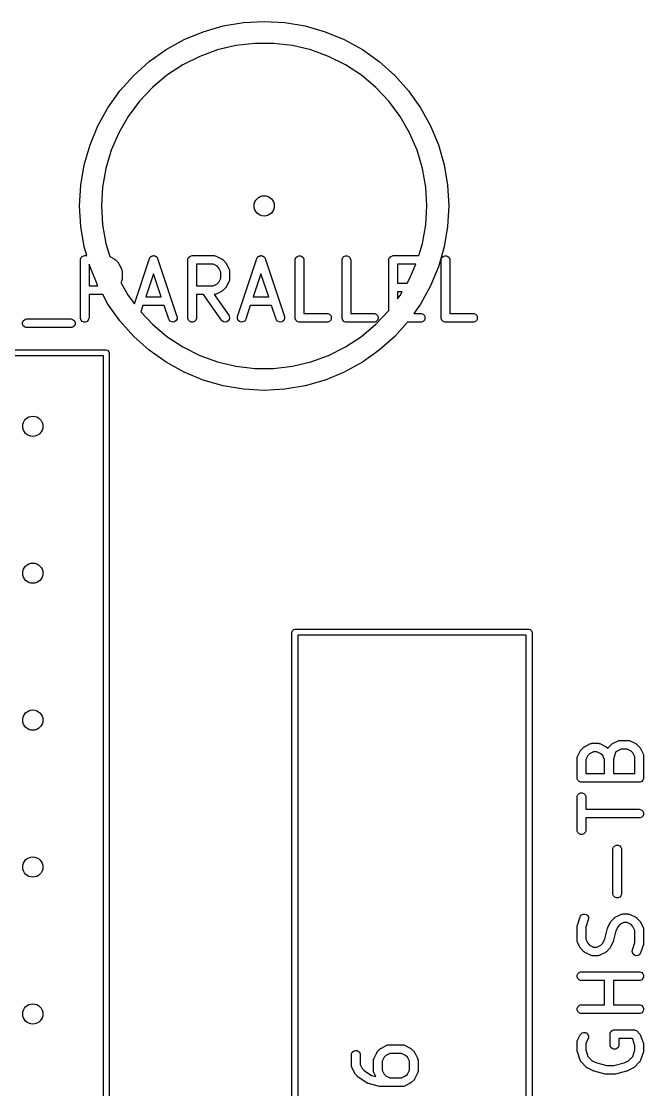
# Model space of a CAD drawing. Extents: x 0.25 to 1.06, y 0.27 to 1.73.
# Drawn here: x 0.635 to 1.058, y 0.998 to 1.726 of the extents above; entities that cross this region are included whole.
import ezdxf

# ---------------------------------------------------------------- set-up
doc = ezdxf.new("R2010")
doc.units = 0
doc.header["$MEASUREMENT"] = 0
doc.layers.add('BLACK', color=7, linetype='CONTINUOUS')

msp = doc.modelspace()

# ---------------------------------------------------------------- linework, layer by layer
at = {"layer": 'BLACK', "linetype": 'CONTINUOUS'}
for p, q in [((0.77205, 1.72245), (0.78594, 1.72481)), ((0.78594, 1.72481), (0.8, 1.7256)), ((0.8, 1.7256), (0.81406, 1.72481)), ((0.81406, 1.72481), (0.82795, 1.72245)), ((0.7455, 1.71316), (0.75852, 1.71855)), ((0.75852, 1.71855), (0.77205, 1.72245)), ((0.82795, 1.72245), (0.84148, 1.71855)), ((0.84148, 1.71855), (0.8545, 1.71316)), ((0.73318, 1.70635), (0.7455, 1.71316)), ((0.78076, 1.7091), (0.76823, 1.70613)), ((0.79356, 1.7106), (0.78076, 1.7091)), ((0.80644, 1.7106), (0.79356, 1.7106)), ((0.81924, 1.7091), (0.80644, 1.7106)), ((0.83177, 1.70613), (0.81924, 1.7091)), ((0.8545, 1.71316), (0.86682, 1.70635)), ((0.72169, 1.6982), (0.73318, 1.70635)), ((0.75612, 1.70173), (0.74461, 1.69594)), ((0.76823, 1.70613), (0.75612, 1.70173)), ((0.84388, 1.70173), (0.83177, 1.70613)), ((0.85539, 1.69594), (0.84388, 1.70173)), ((0.86682, 1.70635), (0.87831, 1.6982)), ((0.71119, 1.68881), (0.72169, 1.6982)), ((0.74461, 1.69594), (0.73384, 1.68887)), ((0.86616, 1.68887), (0.85539, 1.69594)), ((0.87831, 1.6982), (0.88881, 1.68881)), ((0.7018, 1.67831), (0.71119, 1.68881)), ((0.73384, 1.68887), (0.72397, 1.68058)), ((0.87603, 1.68058), (0.86616, 1.68887)), ((0.88881, 1.68881), (0.8982, 1.67831)), ((0.72397, 1.68058), (0.71513, 1.67121)), ((0.88487, 1.67121), (0.87603, 1.68058)), ((0.69365, 1.66682), (0.7018, 1.67831)), ((0.8982, 1.67831), (0.90635, 1.66682)), ((0.68684, 1.6545), (0.69365, 1.66682)), ((0.71513, 1.67121), (0.70744, 1.66088)), ((0.89256, 1.66088), (0.88487, 1.67121)), ((0.90635, 1.66682), (0.91316, 1.6545)), ((0.70744, 1.66088), (0.701, 1.64972)), ((0.899, 1.64972), (0.89256, 1.66088)), ((0.68145, 1.64148), (0.68684, 1.6545)), ((0.91316, 1.6545), (0.91855, 1.64148)), ((0.701, 1.64972), (0.69589, 1.63789)), ((0.90411, 1.63789), (0.899, 1.64972)), ((0.67755, 1.62795), (0.68145, 1.64148)), ((0.69589, 1.63789), (0.6922, 1.62555)), ((0.9078, 1.62555), (0.90411, 1.63789)), ((0.91855, 1.64148), (0.92245, 1.62795)), ((0.67519, 1.61406), (0.67755, 1.62795)), ((0.6922, 1.62555), (0.68996, 1.61286)), ((0.91004, 1.61286), (0.9078, 1.62555)), ((0.92245, 1.62795), (0.92481, 1.61406)), ((0.6744, 1.6), (0.67519, 1.61406)), ((0.68996, 1.61286), (0.68921, 1.6)), ((0.91079, 1.6), (0.91004, 1.61286)), ((0.92481, 1.61406), (0.9256, 1.6)), ((0.67519, 1.58594), (0.6744, 1.6)), ((0.68921, 1.6), (0.68996, 1.58714)), ((0.91004, 1.58714), (0.91079, 1.6)), ((0.9256, 1.6), (0.92481, 1.58594)), ((0.67755, 1.57205), (0.67519, 1.58594)), ((0.68996, 1.58714), (0.6922, 1.57445)), ((0.9078, 1.57445), (0.91004, 1.58714)), ((0.92481, 1.58594), (0.92245, 1.57205)), ((0.67925, 1.56615), (0.67755, 1.57205)), ((0.6922, 1.57445), (0.69489, 1.56546)), ((0.90532, 1.56615), (0.9078, 1.57445)), ((0.92245, 1.57205), (0.91855, 1.55852)), ((0.67487, 1.5632), (0.67493, 1.56377)), ((0.67493, 1.56377), (0.67537, 1.56484)), ((0.67537, 1.56484), (0.67618, 1.56565)), ((0.67618, 1.56565), (0.67725, 1.56609)), ((0.67725, 1.56609), (0.67782, 1.56615)), ((0.67782, 1.56615), (0.67925, 1.56615)), ((0.69489, 1.56546), (0.69789, 1.56396)), ((0.69789, 1.56396), (0.69814, 1.56381)), ((0.69814, 1.56381), (0.69821, 1.56378)), ((0.69821, 1.56378), (0.69829, 1.56371)), ((0.69829, 1.56371), (0.69838, 1.56365)), ((0.69838, 1.56365), (0.69843, 1.5636)), ((0.69843, 1.5636), (0.69866, 1.56341)), ((0.69866, 1.56341), (0.70053, 1.56153)), ((0.71166, 1.53345), (0.72189, 1.56413)), ((0.72189, 1.56413), (0.72213, 1.56466)), ((0.72213, 1.56466), (0.72226, 1.56482)), ((0.72226, 1.56482), (0.72236, 1.56501)), ((0.72236, 1.56501), (0.72264, 1.56525)), ((0.72264, 1.56525), (0.72288, 1.56553)), ((0.72288, 1.56553), (0.72307, 1.56562)), ((0.72307, 1.56562), (0.72323, 1.56576)), ((0.72323, 1.56576), (0.72358, 1.56588)), ((0.72358, 1.56588), (0.72391, 1.56604)), ((0.72391, 1.56604), (0.72412, 1.56606)), ((0.72412, 1.56606), (0.72432, 1.56613)), ((0.72432, 1.56613), (0.72469, 1.5661)), ((0.72469, 1.5661), (0.72506, 1.56613)), ((0.72506, 1.56613), (0.72526, 1.56606)), ((0.72526, 1.56606), (0.72547, 1.56604)), ((0.72547, 1.56604), (0.7258, 1.56588)), ((0.7258, 1.56588), (0.72615, 1.56576)), ((0.72615, 1.56576), (0.72631, 1.56562)), ((0.72631, 1.56562), (0.7265, 1.56553)), ((0.7265, 1.56553), (0.72674, 1.56525)), ((0.72674, 1.56525), (0.72702, 1.56501)), ((0.72702, 1.56501), (0.72712, 1.56482)), ((0.72712, 1.56482), (0.72726, 1.56466)), ((0.72726, 1.56466), (0.72749, 1.56413)), ((0.72749, 1.56413), (0.74062, 1.52476)), ((0.74798, 1.5632), (0.74804, 1.56377)), ((0.74804, 1.56377), (0.74848, 1.56484)), ((0.74848, 1.56484), (0.7493, 1.56565)), ((0.7493, 1.56565), (0.75036, 1.56609)), ((0.75036, 1.56609), (0.75094, 1.56615)), ((0.75094, 1.56615), (0.76594, 1.56615)), ((0.76594, 1.56615), (0.76651, 1.56609)), ((0.76651, 1.56609), (0.76661, 1.56605)), ((0.76661, 1.56605), (0.76672, 1.56604)), ((0.76672, 1.56604), (0.76726, 1.56584)), ((0.76726, 1.56584), (0.77101, 1.56396)), ((0.77101, 1.56396), (0.77125, 1.56381)), ((0.77125, 1.56381), (0.77133, 1.56378)), ((0.77133, 1.56378), (0.77141, 1.56371)), ((0.77141, 1.56371), (0.7715, 1.56365)), ((0.7715, 1.56365), (0.77155, 1.5636)), ((0.77155, 1.5636), (0.77177, 1.56341)), ((0.77177, 1.56341), (0.77365, 1.56153)), ((0.78188, 1.52476), (0.79501, 1.56413)), ((0.79501, 1.56413), (0.79524, 1.56466)), ((0.79524, 1.56466), (0.79538, 1.56482)), ((0.79538, 1.56482), (0.79547, 1.56501)), ((0.79547, 1.56501), (0.79575, 1.56525)), ((0.79575, 1.56525), (0.796, 1.56553)), ((0.796, 1.56553), (0.79618, 1.56562)), ((0.79618, 1.56562), (0.79634, 1.56576)), ((0.79634, 1.56576), (0.7967, 1.56588)), ((0.7967, 1.56588), (0.79703, 1.56604)), ((0.79703, 1.56604), (0.79724, 1.56606)), ((0.79724, 1.56606), (0.79744, 1.56613)), ((0.79744, 1.56613), (0.79781, 1.5661)), ((0.79781, 1.5661), (0.79818, 1.56613)), ((0.79818, 1.56613), (0.79838, 1.56606)), ((0.79838, 1.56606), (0.79859, 1.56604)), ((0.79859, 1.56604), (0.79892, 1.56588)), ((0.79892, 1.56588), (0.79927, 1.56576)), ((0.79927, 1.56576), (0.79943, 1.56562)), ((0.79943, 1.56562), (0.79962, 1.56553)), ((0.79962, 1.56553), (0.79986, 1.56525)), ((0.79986, 1.56525), (0.80014, 1.56501)), ((0.80014, 1.56501), (0.80023, 1.56482)), ((0.80023, 1.56482), (0.80037, 1.56466)), ((0.80037, 1.56466), (0.80061, 1.56413)), ((0.80061, 1.56413), (0.81373, 1.52476)), ((0.8211, 1.5632), (0.82116, 1.56377)), ((0.82116, 1.56377), (0.8216, 1.56484)), ((0.8216, 1.56484), (0.82241, 1.56565)), ((0.82241, 1.56565), (0.82348, 1.56609)), ((0.82348, 1.56609), (0.82463, 1.56609)), ((0.82463, 1.56609), (0.82569, 1.56565)), ((0.82569, 1.56565), (0.82651, 1.56484)), ((0.82651, 1.56484), (0.82695, 1.56377)), ((0.82695, 1.56377), (0.82701, 1.5632)), ((0.85297, 1.5632), (0.85303, 1.56377)), ((0.85303, 1.56377), (0.85347, 1.56484)), ((0.85347, 1.56484), (0.85428, 1.56565)), ((0.85428, 1.56565), (0.85535, 1.56609)), ((0.85535, 1.56609), (0.8565, 1.56609)), ((0.8565, 1.56609), (0.85756, 1.56565)), ((0.85756, 1.56565), (0.85838, 1.56484)), ((0.85838, 1.56484), (0.85882, 1.56377)), ((0.85882, 1.56377), (0.85888, 1.5632)), ((0.88484, 1.5632), (0.8849, 1.56377)), ((0.8849, 1.56377), (0.88534, 1.56484)), ((0.88534, 1.56484), (0.88615, 1.56565)), ((0.88615, 1.56565), (0.88722, 1.56609)), ((0.88722, 1.56609), (0.8878, 1.56615)), ((0.8878, 1.56615), (0.90532, 1.56615)), ((0.92046, 1.5632), (0.92052, 1.56377)), ((0.92052, 1.56377), (0.92096, 1.56484)), ((0.92096, 1.56484), (0.92178, 1.56565)), ((0.92178, 1.56565), (0.92284, 1.56609)), ((0.92284, 1.56609), (0.92399, 1.56609)), ((0.92399, 1.56609), (0.92506, 1.56565)), ((0.92506, 1.56565), (0.92587, 1.56484)), ((0.92587, 1.56484), (0.92631, 1.56377)), ((0.92631, 1.56377), (0.92637, 1.5632)), ((0.67487, 1.52383), (0.67487, 1.5632)), ((0.68095, 1.56024), (0.68077, 1.56024)), ((0.68077, 1.56024), (0.68077, 1.54553)), ((0.68145, 1.55852), (0.68095, 1.56024)), ((0.68683, 1.54553), (0.68145, 1.55852)), ((0.70053, 1.56153), (0.70072, 1.56131)), ((0.70072, 1.56131), (0.70078, 1.56126)), ((0.70078, 1.56126), (0.70083, 1.56117)), ((0.70083, 1.56117), (0.7009, 1.56109)), ((0.7009, 1.56109), (0.70093, 1.56102)), ((0.70093, 1.56102), (0.70108, 1.56077)), ((0.70108, 1.56077), (0.70296, 1.55702)), ((0.70296, 1.55702), (0.70317, 1.55648)), ((0.70317, 1.55648), (0.70317, 1.55637)), ((0.70317, 1.55637), (0.70321, 1.55627)), ((0.70321, 1.55627), (0.70327, 1.5557)), ((0.74798, 1.52383), (0.74798, 1.5632)), ((0.76524, 1.56024), (0.75389, 1.56024)), ((0.75389, 1.56024), (0.75389, 1.54553)), ((0.76794, 1.55889), (0.76524, 1.56024)), ((0.76913, 1.5577), (0.76794, 1.55889)), ((0.77048, 1.555), (0.76913, 1.5577)), ((0.77365, 1.56153), (0.77383, 1.56131)), ((0.77383, 1.56131), (0.77389, 1.56126)), ((0.77389, 1.56126), (0.77395, 1.56117)), ((0.77395, 1.56117), (0.77401, 1.56109)), ((0.77401, 1.56109), (0.77404, 1.56102)), ((0.77404, 1.56102), (0.7742, 1.56077)), ((0.7742, 1.56077), (0.77608, 1.55702)), ((0.77608, 1.55702), (0.77628, 1.55648)), ((0.77628, 1.55648), (0.77629, 1.55637)), ((0.77629, 1.55637), (0.77633, 1.55627)), ((0.77633, 1.55627), (0.77639, 1.5557)), ((0.8211, 1.52383), (0.8211, 1.5632)), ((0.82701, 1.5632), (0.82701, 1.52678)), ((0.85297, 1.52383), (0.85297, 1.5632)), ((0.85888, 1.5632), (0.85888, 1.52678)), ((0.88484, 1.52876), (0.88484, 1.5632)), ((0.89075, 1.56024), (0.89075, 1.5474)), ((0.9033, 1.56024), (0.89075, 1.56024)), ((0.899, 1.55028), (0.9033, 1.56024)), ((0.91855, 1.55852), (0.91316, 1.5455)), ((0.92046, 1.52383), (0.92046, 1.5632)), ((0.92637, 1.5632), (0.92637, 1.52678)), ((0.70296, 1.54875), (0.70246, 1.54775)), ((0.70317, 1.54929), (0.70296, 1.54875)), ((0.70321, 1.5495), (0.70317, 1.5494)), ((0.70317, 1.5494), (0.70317, 1.54929)), ((0.70327, 1.55007), (0.70321, 1.5495)), ((0.70327, 1.5557), (0.70327, 1.55007)), ((0.72469, 1.55386), (0.71941, 1.53803)), ((0.72997, 1.53803), (0.72469, 1.55386)), ((0.76913, 1.54807), (0.77048, 1.55077)), ((0.77048, 1.55077), (0.77048, 1.555)), ((0.77608, 1.54875), (0.7742, 1.545)), ((0.77628, 1.54929), (0.77608, 1.54875)), ((0.77629, 1.5494), (0.77628, 1.54929)), ((0.77633, 1.5495), (0.77629, 1.5494)), ((0.77639, 1.55007), (0.77633, 1.5495)), ((0.77639, 1.5557), (0.77639, 1.55007)), ((0.79781, 1.55386), (0.79253, 1.53803)), ((0.80308, 1.53803), (0.79781, 1.55386)), ((0.89734, 1.5474), (0.899, 1.55028)), ((0.68077, 1.54553), (0.68683, 1.54553)), ((0.70246, 1.54775), (0.70744, 1.53912)), ((0.75389, 1.54553), (0.76524, 1.54553)), ((0.76524, 1.54553), (0.76794, 1.54688)), ((0.77101, 1.54181), (0.76726, 1.53993)), ((0.76794, 1.54688), (0.76913, 1.54807)), ((0.77125, 1.54196), (0.77101, 1.54181)), ((0.77133, 1.54199), (0.77125, 1.54196)), ((0.77141, 1.54206), (0.77133, 1.54199)), ((0.7715, 1.54212), (0.77141, 1.54206)), ((0.77155, 1.54217), (0.7715, 1.54212)), ((0.77177, 1.54236), (0.77155, 1.54217)), ((0.77365, 1.54424), (0.77177, 1.54236)), ((0.77383, 1.54446), (0.77365, 1.54424)), ((0.77389, 1.54451), (0.77383, 1.54446)), ((0.77395, 1.5446), (0.77389, 1.54451)), ((0.77401, 1.54468), (0.77395, 1.5446)), ((0.77404, 1.54475), (0.77401, 1.54468)), ((0.7742, 1.545), (0.77404, 1.54475)), ((0.89075, 1.5474), (0.89734, 1.5474)), ((0.89075, 1.5415), (0.89075, 1.53669)), ((0.89393, 1.5415), (0.89075, 1.5415)), ((0.89256, 1.53912), (0.89393, 1.5415)), ((0.91316, 1.5455), (0.90635, 1.53318)), ((0.69009, 1.53962), (0.68077, 1.53962)), ((0.68077, 1.53962), (0.68077, 1.52383)), ((0.69365, 1.53318), (0.69009, 1.53962)), ((0.70744, 1.53912), (0.71166, 1.53345)), ((0.71941, 1.53803), (0.72997, 1.53803)), ((0.75877, 1.53962), (0.75389, 1.53962)), ((0.75389, 1.53962), (0.75389, 1.52383)), ((0.77102, 1.52213), (0.75877, 1.53962)), ((0.76651, 1.53968), (0.76598, 1.53963)), ((0.76598, 1.53963), (0.77585, 1.52552)), ((0.76661, 1.53972), (0.76651, 1.53968)), ((0.76672, 1.53973), (0.76661, 1.53972)), ((0.76726, 1.53993), (0.76672, 1.53973)), ((0.79253, 1.53803), (0.80308, 1.53803)), ((0.89075, 1.53669), (0.89256, 1.53912)), ((0.7018, 1.52169), (0.69365, 1.53318)), ((0.71745, 1.53212), (0.71602, 1.52785)), ((0.71602, 1.52785), (0.72397, 1.51942)), ((0.73194, 1.53212), (0.71745, 1.53212)), ((0.73501, 1.52289), (0.73194, 1.53212)), ((0.79056, 1.53212), (0.78748, 1.52289)), ((0.80505, 1.53212), (0.79056, 1.53212)), ((0.80813, 1.52289), (0.80505, 1.53212)), ((0.87603, 1.51942), (0.88484, 1.52876)), ((0.90635, 1.53318), (0.90181, 1.52678)), ((0.63556, 1.52065), (0.636, 1.52172)), ((0.63556, 1.5195), (0.63556, 1.52065)), ((0.636, 1.52172), (0.63681, 1.52253)), ((0.63681, 1.52253), (0.63788, 1.52297)), ((0.63788, 1.52297), (0.63845, 1.52303)), ((0.63845, 1.52303), (0.66845, 1.52303)), ((0.66845, 1.52303), (0.66902, 1.52297)), ((0.66902, 1.52297), (0.67009, 1.52253)), ((0.67009, 1.52253), (0.6709, 1.52172)), ((0.6709, 1.52172), (0.67134, 1.52065)), ((0.67134, 1.52065), (0.67134, 1.5195)), ((0.67493, 1.52325), (0.67487, 1.52383)), ((0.67537, 1.52219), (0.67493, 1.52325)), ((0.67618, 1.52137), (0.67537, 1.52219)), ((0.67725, 1.52093), (0.67618, 1.52137)), ((0.6784, 1.52093), (0.67725, 1.52093)), ((0.67946, 1.52137), (0.6784, 1.52093)), ((0.68028, 1.52219), (0.67946, 1.52137)), ((0.68072, 1.52325), (0.68028, 1.52219)), ((0.68077, 1.52383), (0.68072, 1.52325)), ((0.71119, 1.51119), (0.7018, 1.52169)), ((0.73525, 1.52236), (0.73501, 1.52289)), ((0.736, 1.52149), (0.73525, 1.52236)), ((0.73703, 1.52098), (0.736, 1.52149)), ((0.73818, 1.5209), (0.73703, 1.52098)), ((0.73928, 1.52126), (0.73818, 1.5209)), ((0.74015, 1.52202), (0.73928, 1.52126)), ((0.74066, 1.52305), (0.74015, 1.52202)), ((0.74062, 1.52476), (0.74074, 1.5242)), ((0.74074, 1.5242), (0.74066, 1.52305)), ((0.74804, 1.52325), (0.74798, 1.52383)), ((0.74848, 1.52219), (0.74804, 1.52325)), ((0.7493, 1.52137), (0.74848, 1.52219)), ((0.75036, 1.52093), (0.7493, 1.52137)), ((0.75151, 1.52093), (0.75036, 1.52093)), ((0.75258, 1.52137), (0.75151, 1.52093)), ((0.75339, 1.52219), (0.75258, 1.52137)), ((0.75383, 1.52325), (0.75339, 1.52219)), ((0.75389, 1.52383), (0.75383, 1.52325)), ((0.77139, 1.52169), (0.77102, 1.52213)), ((0.77236, 1.52107), (0.77139, 1.52169)), ((0.7735, 1.52087), (0.77236, 1.52107)), ((0.77462, 1.52112), (0.7735, 1.52087)), ((0.77557, 1.52178), (0.77462, 1.52112)), ((0.77619, 1.52276), (0.77557, 1.52178)), ((0.77585, 1.52552), (0.77614, 1.52501)), ((0.77614, 1.52501), (0.77639, 1.52389)), ((0.77639, 1.52389), (0.77619, 1.52276)), ((0.78175, 1.5242), (0.78188, 1.52476)), ((0.78184, 1.52305), (0.78175, 1.5242)), ((0.78235, 1.52202), (0.78184, 1.52305)), ((0.78322, 1.52126), (0.78235, 1.52202)), ((0.78431, 1.5209), (0.78322, 1.52126)), ((0.78546, 1.52098), (0.78431, 1.5209)), ((0.78649, 1.52149), (0.78546, 1.52098)), ((0.78725, 1.52236), (0.78649, 1.52149)), ((0.78748, 1.52289), (0.78725, 1.52236)), ((0.80836, 1.52236), (0.80813, 1.52289)), ((0.80912, 1.52149), (0.80836, 1.52236)), ((0.81015, 1.52098), (0.80912, 1.52149)), ((0.8113, 1.5209), (0.81015, 1.52098)), ((0.81239, 1.52126), (0.8113, 1.5209)), ((0.81326, 1.52202), (0.81239, 1.52126)), ((0.81378, 1.52305), (0.81326, 1.52202)), ((0.81373, 1.52476), (0.81386, 1.5242)), ((0.81386, 1.5242), (0.81378, 1.52305)), ((0.82116, 1.52325), (0.8211, 1.52383)), ((0.8216, 1.52219), (0.82116, 1.52325)), ((0.82241, 1.52137), (0.8216, 1.52219)), ((0.82348, 1.52093), (0.82241, 1.52137)), ((0.82405, 1.52087), (0.82348, 1.52093)), ((0.8428, 1.52087), (0.82405, 1.52087)), ((0.82701, 1.52678), (0.8428, 1.52678)), ((0.8428, 1.52678), (0.84338, 1.52672)), ((0.84338, 1.52093), (0.8428, 1.52087)), ((0.84338, 1.52672), (0.84444, 1.52628)), ((0.84444, 1.52137), (0.84338, 1.52093)), ((0.84444, 1.52628), (0.84526, 1.52547)), ((0.84526, 1.52219), (0.84444, 1.52137)), ((0.84526, 1.52547), (0.8457, 1.5244)), ((0.8457, 1.52325), (0.84526, 1.52219)), ((0.8457, 1.5244), (0.8457, 1.52325)), ((0.85303, 1.52325), (0.85297, 1.52383)), ((0.85347, 1.52219), (0.85303, 1.52325)), ((0.85428, 1.52137), (0.85347, 1.52219)), ((0.85535, 1.52093), (0.85428, 1.52137)), ((0.85592, 1.52087), (0.85535, 1.52093)), ((0.87467, 1.52087), (0.85592, 1.52087)), ((0.85888, 1.52678), (0.87467, 1.52678)), ((0.87467, 1.52678), (0.87525, 1.52672)), ((0.87525, 1.52093), (0.87467, 1.52087)), ((0.87525, 1.52672), (0.87631, 1.52628)), ((0.87631, 1.52137), (0.87525, 1.52093)), ((0.87631, 1.52628), (0.87713, 1.52547)), ((0.87713, 1.52219), (0.87631, 1.52137)), ((0.87713, 1.52547), (0.87757, 1.5244)), ((0.87757, 1.52325), (0.87713, 1.52219)), ((0.87757, 1.5244), (0.87757, 1.52325)), ((0.89747, 1.52087), (0.88881, 1.51119)), ((0.90654, 1.52087), (0.89747, 1.52087)), ((0.90181, 1.52678), (0.90654, 1.52678)), ((0.90654, 1.52678), (0.90712, 1.52672)), ((0.90712, 1.52093), (0.90654, 1.52087)), ((0.90712, 1.52672), (0.90818, 1.52628)), ((0.90818, 1.52137), (0.90712, 1.52093)), ((0.90818, 1.52628), (0.909, 1.52547)), ((0.909, 1.52219), (0.90818, 1.52137)), ((0.909, 1.52547), (0.90944, 1.5244)), ((0.90944, 1.52325), (0.909, 1.52219)), ((0.90944, 1.5244), (0.90944, 1.52325)), ((0.92052, 1.52325), (0.92046, 1.52383)), ((0.92096, 1.52219), (0.92052, 1.52325)), ((0.92178, 1.52137), (0.92096, 1.52219)), ((0.92284, 1.52093), (0.92178, 1.52137)), ((0.92342, 1.52087), (0.92284, 1.52093)), ((0.94216, 1.52087), (0.92342, 1.52087)), ((0.92637, 1.52678), (0.94216, 1.52678)), ((0.94216, 1.52678), (0.94274, 1.52672)), ((0.94274, 1.52093), (0.94216, 1.52087)), ((0.94274, 1.52672), (0.9438, 1.52628)), ((0.9438, 1.52137), (0.94274, 1.52093)), ((0.9438, 1.52628), (0.94462, 1.52547)), ((0.94462, 1.52219), (0.9438, 1.52137)), ((0.94462, 1.52547), (0.94506, 1.5244)), ((0.94506, 1.52325), (0.94462, 1.52219)), ((0.94506, 1.5244), (0.94506, 1.52325)), ((0.636, 1.51844), (0.63556, 1.5195)), ((0.63681, 1.51762), (0.636, 1.51844)), ((0.63788, 1.51718), (0.63681, 1.51762)), ((0.63845, 1.51712), (0.63788, 1.51718)), ((0.66845, 1.51712), (0.63845, 1.51712)), ((0.66902, 1.51718), (0.66845, 1.51712)), ((0.67009, 1.51762), (0.66902, 1.51718)), ((0.6709, 1.51844), (0.67009, 1.51762)), ((0.67134, 1.5195), (0.6709, 1.51844)), ((0.72397, 1.51942), (0.73384, 1.51113)), ((0.86616, 1.51113), (0.87603, 1.51942)), ((0.72169, 1.5018), (0.71119, 1.51119)), ((0.73384, 1.51113), (0.74461, 1.50406)), ((0.85539, 1.50406), (0.86616, 1.51113)), ((0.88881, 1.51119), (0.87831, 1.5018)), ((0.49252, 1.50197), (0.69252, 1.50197)), ((0.69055, 1.49803), (0.49449, 1.49803)), ((0.69055, 0.55082), (0.69055, 1.49803)), ((0.69252, 1.50197), (0.69327, 1.50182)), ((0.69327, 1.50182), (0.69434, 1.50075)), ((0.69434, 1.50075), (0.69449, 1.5)), ((0.69449, 1.5), (0.69449, 0.55)), ((0.73318, 1.49365), (0.72169, 1.5018)), ((0.74461, 1.50406), (0.75612, 1.49827)), ((0.75612, 1.49827), (0.76823, 1.49387)), ((0.83177, 1.49387), (0.84388, 1.49827)), ((0.84388, 1.49827), (0.85539, 1.50406)), ((0.87831, 1.5018), (0.86682, 1.49365)), ((0.7455, 1.48684), (0.73318, 1.49365)), ((0.76823, 1.49387), (0.78076, 1.4909)), ((0.78076, 1.4909), (0.79356, 1.4894)), ((0.80644, 1.4894), (0.81924, 1.4909)), ((0.81924, 1.4909), (0.83177, 1.49387)), ((0.86682, 1.49365), (0.8545, 1.48684)), ((0.75852, 1.48145), (0.7455, 1.48684)), ((0.79356, 1.4894), (0.80644, 1.4894)), ((0.8545, 1.48684), (0.84148, 1.48145)), ((0.77205, 1.47755), (0.75852, 1.48145)), ((0.78594, 1.47519), (0.77205, 1.47755)), ((0.82795, 1.47755), (0.81406, 1.47519)), ((0.84148, 1.48145), (0.82795, 1.47755)), ((0.8, 1.4744), (0.78594, 1.47519)), ((0.81406, 1.47519), (0.8, 1.4744)), ((0.8189, 1.30984), (0.81905, 1.3106)), ((0.8189, 0.68976), (0.8189, 1.30984)), ((0.81905, 1.3106), (0.82011, 1.31166)), ((0.82011, 1.31166), (0.82087, 1.31181)), ((0.82087, 1.31181), (0.98031, 1.31181)), ((0.98031, 1.31181), (0.98107, 1.31166)), ((0.98107, 1.31166), (0.98213, 1.3106)), ((0.98213, 1.3106), (0.98228, 1.30984)), ((0.98228, 1.30984), (0.98228, 0.68976)), ((0.82283, 1.30787), (0.82283, 0.79905)), ((0.97835, 1.30787), (0.82283, 1.30787)), ((0.97835, 0.69173), (0.97835, 1.30787)), ((1.04151, 1.23607), (1.04161, 1.23611)), ((1.04161, 1.23611), (1.04218, 1.23616)), ((1.04218, 1.23616), (1.04781, 1.23616)), ((1.04781, 1.23616), (1.04838, 1.23611)), ((1.04838, 1.23611), (1.04848, 1.23607)), ((1.0133, 1.22516), (1.01517, 1.22891)), ((1.01517, 1.22891), (1.01533, 1.22916)), ((1.01533, 1.22916), (1.01536, 1.22923)), ((1.01536, 1.22923), (1.01542, 1.22931)), ((1.01542, 1.22931), (1.01548, 1.2294)), ((1.01548, 1.2294), (1.01554, 1.22945)), ((1.01554, 1.22945), (1.01572, 1.22968)), ((1.01572, 1.22968), (1.0176, 1.23155)), ((1.0176, 1.23155), (1.01783, 1.23174)), ((1.01783, 1.23174), (1.01788, 1.23179)), ((1.01788, 1.23179), (1.01797, 1.23185)), ((1.01797, 1.23185), (1.01805, 1.23192)), ((1.01805, 1.23192), (1.01812, 1.23195)), ((1.01812, 1.23195), (1.01837, 1.2321)), ((1.01837, 1.2321), (1.02212, 1.23398)), ((1.02212, 1.23398), (1.02266, 1.23418)), ((1.02266, 1.23418), (1.02276, 1.23419)), ((1.02276, 1.23419), (1.02286, 1.23423)), ((1.02286, 1.23423), (1.02344, 1.23429)), ((1.02344, 1.23429), (1.02719, 1.23429)), ((1.02719, 1.23429), (1.02776, 1.23423)), ((1.02776, 1.23423), (1.02786, 1.23419)), ((1.02786, 1.23419), (1.02797, 1.23418)), ((1.02797, 1.23418), (1.02851, 1.23398)), ((1.02851, 1.23398), (1.03226, 1.2321)), ((1.03226, 1.2321), (1.0325, 1.23195)), ((1.0325, 1.23195), (1.03258, 1.23192)), ((1.03258, 1.23192), (1.03266, 1.23185)), ((1.03266, 1.23185), (1.03275, 1.23179)), ((1.03275, 1.23179), (1.0328, 1.23174)), ((1.0328, 1.23174), (1.03302, 1.23155)), ((1.03302, 1.23155), (1.03389, 1.23069)), ((1.03389, 1.23069), (1.03399, 1.23092)), ((1.03399, 1.23092), (1.03406, 1.231)), ((1.03406, 1.231), (1.03411, 1.2311)), ((1.03411, 1.2311), (1.03447, 1.23155)), ((1.03447, 1.23155), (1.03635, 1.23342)), ((1.03635, 1.23342), (1.03657, 1.23361)), ((1.03657, 1.23361), (1.03662, 1.23367)), ((1.03662, 1.23367), (1.03671, 1.23373)), ((1.03671, 1.23373), (1.03679, 1.23379)), ((1.03679, 1.23379), (1.03687, 1.23382)), ((1.03687, 1.23382), (1.03711, 1.23398)), ((1.03711, 1.23398), (1.04086, 1.23585)), ((1.04018, 1.22891), (1.03914, 1.22787)), ((1.04288, 1.23026), (1.04018, 1.22891)), ((1.04086, 1.23585), (1.0414, 1.23606)), ((1.0414, 1.23606), (1.04151, 1.23607)), ((1.04711, 1.23026), (1.04288, 1.23026)), ((1.04981, 1.22891), (1.04711, 1.23026)), ((1.04848, 1.23607), (1.04859, 1.23606)), ((1.04859, 1.23606), (1.04913, 1.23585)), ((1.04913, 1.23585), (1.05288, 1.23398)), ((1.05101, 1.22771), (1.04981, 1.22891)), ((1.05288, 1.23398), (1.05313, 1.23382)), ((1.05313, 1.23382), (1.0532, 1.23379)), ((1.0532, 1.23379), (1.05328, 1.23373)), ((1.05328, 1.23373), (1.05337, 1.23367)), ((1.05337, 1.23367), (1.05342, 1.23361)), ((1.05342, 1.23361), (1.05365, 1.23342)), ((1.05365, 1.23342), (1.05552, 1.23155)), ((1.05552, 1.23155), (1.05571, 1.23132)), ((1.05571, 1.23132), (1.05577, 1.23127)), ((1.05577, 1.23127), (1.05582, 1.23118)), ((1.05582, 1.23118), (1.05589, 1.2311)), ((1.05589, 1.2311), (1.05592, 1.23103)), ((1.05592, 1.23103), (1.05607, 1.23078)), ((1.05607, 1.23078), (1.05795, 1.22703)), ((1.01299, 1.22384), (1.01304, 1.22441)), ((1.01299, 1.21071), (1.01299, 1.22384)), ((1.01304, 1.22441), (1.01308, 1.22451)), ((1.01308, 1.22451), (1.01309, 1.22462)), ((1.01309, 1.22462), (1.0133, 1.22516)), ((1.02024, 1.22584), (1.01889, 1.22314)), ((1.01889, 1.22314), (1.01889, 1.21367)), ((1.02144, 1.22704), (1.02024, 1.22584)), ((1.02413, 1.22838), (1.02144, 1.22704)), ((1.02649, 1.22838), (1.02413, 1.22838)), ((1.02919, 1.22704), (1.02649, 1.22838)), ((1.03038, 1.22584), (1.02919, 1.22704)), ((1.03173, 1.22314), (1.03038, 1.22584)), ((1.03173, 1.21367), (1.03173, 1.22314)), ((1.03914, 1.22787), (1.03764, 1.22336)), ((1.03764, 1.22336), (1.03764, 1.21367)), ((1.05236, 1.22502), (1.05101, 1.22771)), ((1.05236, 1.21367), (1.05236, 1.22502)), ((1.05795, 1.22703), (1.05816, 1.22649)), ((1.05816, 1.22649), (1.05816, 1.22639)), ((1.05816, 1.22639), (1.0582, 1.22629)), ((1.0582, 1.22629), (1.05826, 1.22571)), ((1.05826, 1.22571), (1.05826, 1.21071)), ((1.01304, 1.21014), (1.01299, 1.21071)), ((1.01348, 1.20907), (1.01304, 1.21014)), ((1.0143, 1.20826), (1.01348, 1.20907)), ((1.01536, 1.20782), (1.0143, 1.20826)), ((1.01594, 1.20776), (1.01536, 1.20782)), ((1.05531, 1.20776), (1.01594, 1.20776)), ((1.01889, 1.21367), (1.03173, 1.21367)), ((1.03764, 1.21367), (1.05236, 1.21367)), ((1.05588, 1.20782), (1.05531, 1.20776)), ((1.05695, 1.20826), (1.05588, 1.20782)), ((1.05776, 1.20907), (1.05695, 1.20826)), ((1.0582, 1.21014), (1.05776, 1.20907)), ((1.05826, 1.21071), (1.0582, 1.21014)), ((1.01348, 1.19923), (1.0143, 1.20005)), ((1.0143, 1.20005), (1.01536, 1.20049)), ((1.01536, 1.20049), (1.01651, 1.20049)), ((1.01651, 1.20049), (1.01758, 1.20005)), ((1.01758, 1.20005), (1.01839, 1.19923)), ((1.01299, 1.19759), (1.01304, 1.19817)), ((1.01299, 1.17509), (1.01299, 1.19759)), ((1.01304, 1.19817), (1.01348, 1.19923)), ((1.01839, 1.19923), (1.01883, 1.19817)), ((1.01883, 1.19817), (1.01889, 1.19759)), ((1.01889, 1.19759), (1.01889, 1.1893)), ((1.01889, 1.1893), (1.05531, 1.1893)), ((1.05531, 1.1893), (1.05588, 1.18924)), ((1.05588, 1.18924), (1.05695, 1.1888)), ((1.05695, 1.1888), (1.05776, 1.18798)), ((1.05776, 1.18798), (1.0582, 1.18692)), ((1.0582, 1.18577), (1.05776, 1.1847)), ((1.0582, 1.18692), (1.0582, 1.18577)), ((1.05531, 1.18339), (1.01889, 1.18339)), ((1.01889, 1.18339), (1.01889, 1.17509)), ((1.05588, 1.18345), (1.05531, 1.18339)), ((1.05695, 1.18389), (1.05588, 1.18345)), ((1.05776, 1.1847), (1.05695, 1.18389)), ((1.01304, 1.17452), (1.01299, 1.17509)), ((1.01348, 1.17345), (1.01304, 1.17452)), ((1.0143, 1.17264), (1.01348, 1.17345)), ((1.01536, 1.1722), (1.0143, 1.17264)), ((1.01651, 1.1722), (1.01536, 1.1722)), ((1.01758, 1.17264), (1.01651, 1.1722)), ((1.01839, 1.17345), (1.01758, 1.17264)), ((1.01883, 1.17452), (1.01839, 1.17345)), ((1.01889, 1.17509), (1.01883, 1.17452)), ((1.03741, 1.16255), (1.03785, 1.16361)), ((1.03785, 1.16361), (1.03867, 1.16443)), ((1.03867, 1.16443), (1.03973, 1.16487)), ((1.03973, 1.16487), (1.04089, 1.16487)), ((1.04089, 1.16487), (1.04195, 1.16443)), ((1.04195, 1.16443), (1.04276, 1.16361)), ((1.04276, 1.16361), (1.04321, 1.16255)), ((1.03736, 1.16197), (1.03741, 1.16255)), ((1.03736, 1.13197), (1.03736, 1.16197)), ((1.04321, 1.16255), (1.04326, 1.16197)), ((1.04326, 1.16197), (1.04326, 1.13197)), ((1.03741, 1.1314), (1.03736, 1.13197)), ((1.03785, 1.13033), (1.03741, 1.1314)), ((1.03867, 1.12952), (1.03785, 1.13033)), ((1.03973, 1.12908), (1.03867, 1.12952)), ((1.04089, 1.12908), (1.03973, 1.12908)), ((1.04195, 1.12952), (1.04089, 1.12908)), ((1.04276, 1.13033), (1.04195, 1.12952)), ((1.04321, 1.1314), (1.04276, 1.13033)), ((1.04326, 1.13197), (1.04321, 1.1314)), ((1.01314, 1.11041), (1.01501, 1.11603)), ((1.01501, 1.11603), (1.01525, 1.11656)), ((1.01525, 1.11656), (1.016, 1.11743)), ((1.016, 1.11743), (1.01703, 1.11795)), ((1.01703, 1.11795), (1.01818, 1.11803)), ((1.01818, 1.11803), (1.01927, 1.11767)), ((1.02061, 1.11417), (1.01889, 1.109)), ((1.01927, 1.11767), (1.02015, 1.11691)), ((1.02015, 1.11691), (1.02066, 1.11588)), ((1.02074, 1.11473), (1.02061, 1.11417)), ((1.02066, 1.11588), (1.02074, 1.11473)), ((1.03392, 1.10892), (1.03579, 1.11267)), ((1.03579, 1.11267), (1.03595, 1.11292)), ((1.03595, 1.11292), (1.03598, 1.11299)), ((1.03598, 1.11299), (1.03605, 1.11307)), ((1.03605, 1.11307), (1.0361, 1.11316)), ((1.0361, 1.11316), (1.03616, 1.11321)), ((1.03616, 1.11321), (1.03635, 1.11344)), ((1.03635, 1.11344), (1.03822, 1.11531)), ((1.03822, 1.11531), (1.03845, 1.1155)), ((1.03845, 1.1155), (1.0385, 1.11556)), ((1.0385, 1.11556), (1.03859, 1.11562)), ((1.03859, 1.11562), (1.03867, 1.11568)), ((1.03867, 1.11568), (1.03874, 1.11571)), ((1.03874, 1.11571), (1.03899, 1.11587)), ((1.03899, 1.11587), (1.04274, 1.11774)), ((1.04274, 1.11774), (1.04328, 1.11795)), ((1.04328, 1.11795), (1.04339, 1.11796)), ((1.04339, 1.11796), (1.04348, 1.118)), ((1.04348, 1.118), (1.04406, 1.11805)), ((1.04406, 1.11805), (1.04781, 1.11805)), ((1.04781, 1.11805), (1.04838, 1.118)), ((1.04838, 1.118), (1.04848, 1.11796)), ((1.04848, 1.11796), (1.04859, 1.11795)), ((1.04859, 1.11795), (1.04913, 1.11774)), ((1.04913, 1.11774), (1.05288, 1.11587)), ((1.05288, 1.11587), (1.05313, 1.11571)), ((1.05313, 1.11571), (1.0532, 1.11568)), ((1.0532, 1.11568), (1.05328, 1.11562)), ((1.05328, 1.11562), (1.05337, 1.11556)), ((1.05337, 1.11556), (1.05342, 1.1155)), ((1.05342, 1.1155), (1.05365, 1.11531)), ((1.05365, 1.11531), (1.05552, 1.11344)), ((1.05552, 1.11344), (1.05571, 1.11321)), ((1.05571, 1.11321), (1.05577, 1.11316)), ((1.05577, 1.11316), (1.05582, 1.11307)), ((1.05582, 1.11307), (1.05589, 1.11299)), ((1.05589, 1.11299), (1.05592, 1.11292)), ((1.05592, 1.11292), (1.05607, 1.11267)), ((1.05607, 1.11267), (1.05795, 1.10892)), ((1.01299, 1.10948), (1.01301, 1.10977)), ((1.01299, 1.1001), (1.01299, 1.10948)), ((1.01301, 1.10985), (1.01303, 1.10995)), ((1.01301, 1.10977), (1.01301, 1.10985)), ((1.01303, 1.10995), (1.01304, 1.11005)), ((1.01304, 1.11005), (1.01307, 1.11013)), ((1.01307, 1.11013), (1.01314, 1.11041)), ((1.01889, 1.109), (1.01889, 1.1008)), ((1.0319, 1.10113), (1.0337, 1.10832)), ((1.0337, 1.10832), (1.03371, 1.10836)), ((1.03371, 1.10838), (1.0338, 1.10862)), ((1.03371, 1.10836), (1.03371, 1.10838)), ((1.0338, 1.10862), (1.03389, 1.10886)), ((1.03389, 1.10886), (1.0339, 1.10888)), ((1.0339, 1.10888), (1.03392, 1.10892)), ((1.03935, 1.10657), (1.03755, 1.09939)), ((1.04086, 1.1096), (1.03935, 1.10657)), ((1.04206, 1.1108), (1.04086, 1.1096)), ((1.04476, 1.11215), (1.04206, 1.1108)), ((1.04711, 1.11215), (1.04476, 1.11215)), ((1.04981, 1.1108), (1.04711, 1.11215)), ((1.05101, 1.1096), (1.04981, 1.1108)), ((1.05236, 1.10691), (1.05101, 1.1096)), ((1.05236, 1.09871), (1.05236, 1.10691)), ((1.05795, 1.10892), (1.05816, 1.10838)), ((1.05816, 1.10838), (1.05816, 1.10828)), ((1.05816, 1.10828), (1.0582, 1.10818)), ((1.0582, 1.10818), (1.05826, 1.1076)), ((1.05826, 1.1076), (1.05826, 1.09823)), ((1.01304, 1.09953), (1.01299, 1.1001)), ((1.01308, 1.09943), (1.01304, 1.09953)), ((1.01309, 1.09932), (1.01308, 1.09943)), ((1.0133, 1.09878), (1.01309, 1.09932)), ((1.01517, 1.09503), (1.0133, 1.09878)), ((1.01889, 1.1008), (1.02024, 1.0981)), ((1.02024, 1.0981), (1.02144, 1.09691)), ((1.02919, 1.09691), (1.03038, 1.0981)), ((1.03038, 1.0981), (1.0319, 1.10113)), ((1.03733, 1.09878), (1.03545, 1.09503)), ((1.03734, 1.09882), (1.03733, 1.09878)), ((1.03736, 1.09884), (1.03734, 1.09882)), ((1.03744, 1.09908), (1.03736, 1.09884)), ((1.03753, 1.09932), (1.03744, 1.09908)), ((1.03755, 1.09939), (1.03753, 1.09934)), ((1.03753, 1.09934), (1.03753, 1.09932)), ((1.05063, 1.09354), (1.05236, 1.09871)), ((1.05826, 1.09823), (1.05823, 1.09794)), ((1.05823, 1.09794), (1.05824, 1.09786)), ((1.01533, 1.09479), (1.01517, 1.09503)), ((1.01536, 1.09471), (1.01533, 1.09479)), ((1.01542, 1.09463), (1.01536, 1.09471)), ((1.01548, 1.09454), (1.01542, 1.09463)), ((1.01554, 1.09449), (1.01548, 1.09454)), ((1.01572, 1.09427), (1.01554, 1.09449)), ((1.0176, 1.09239), (1.01572, 1.09427)), ((1.01783, 1.09221), (1.0176, 1.09239)), ((1.01788, 1.09215), (1.01783, 1.09221)), ((1.01797, 1.09209), (1.01788, 1.09215)), ((1.01805, 1.09202), (1.01797, 1.09209)), ((1.01812, 1.09199), (1.01805, 1.09202)), ((1.01837, 1.09184), (1.01812, 1.09199)), ((1.02212, 1.08996), (1.01837, 1.09184)), ((1.02144, 1.09691), (1.02413, 1.09556)), ((1.02413, 1.09556), (1.02649, 1.09556)), ((1.02649, 1.09556), (1.02919, 1.09691)), ((1.03226, 1.09184), (1.02851, 1.08996)), ((1.0325, 1.09199), (1.03226, 1.09184)), ((1.03258, 1.09202), (1.0325, 1.09199)), ((1.03266, 1.09209), (1.03258, 1.09202)), ((1.03275, 1.09215), (1.03266, 1.09209)), ((1.0328, 1.09221), (1.03275, 1.09215)), ((1.03302, 1.09239), (1.0328, 1.09221)), ((1.0349, 1.09427), (1.03302, 1.09239)), ((1.03508, 1.09449), (1.0349, 1.09427)), ((1.03514, 1.09454), (1.03508, 1.09449)), ((1.0352, 1.09463), (1.03514, 1.09454)), ((1.03527, 1.09471), (1.0352, 1.09463)), ((1.0353, 1.09479), (1.03527, 1.09471)), ((1.03545, 1.09503), (1.0353, 1.09479)), ((1.0505, 1.09297), (1.05063, 1.09354)), ((1.05059, 1.09182), (1.0505, 1.09297)), ((1.0511, 1.09079), (1.05059, 1.09182)), ((1.05197, 1.09004), (1.0511, 1.09079)), ((1.056, 1.09114), (1.05524, 1.09027)), ((1.05623, 1.09167), (1.056, 1.09114)), ((1.05811, 1.09729), (1.05623, 1.09167)), ((1.05817, 1.09758), (1.05811, 1.09729)), ((1.0582, 1.09765), (1.05817, 1.09758)), ((1.05821, 1.09776), (1.0582, 1.09765)), ((1.05824, 1.09786), (1.05821, 1.09776)), ((1.02266, 1.08976), (1.02212, 1.08996)), ((1.02276, 1.08975), (1.02266, 1.08976)), ((1.02286, 1.08971), (1.02276, 1.08975)), ((1.02344, 1.08965), (1.02286, 1.08971)), ((1.02719, 1.08965), (1.02344, 1.08965)), ((1.02776, 1.08971), (1.02719, 1.08965)), ((1.02786, 1.08975), (1.02776, 1.08971)), ((1.02797, 1.08976), (1.02786, 1.08975)), ((1.02851, 1.08996), (1.02797, 1.08976)), ((1.05306, 1.08967), (1.05197, 1.09004)), ((1.05421, 1.08976), (1.05306, 1.08967)), ((1.05524, 1.09027), (1.05421, 1.08976)), ((1.01304, 1.07631), (1.01348, 1.07737)), ((1.01304, 1.07516), (1.01304, 1.07631)), ((1.01348, 1.07737), (1.0143, 1.07819)), ((1.0143, 1.07819), (1.01536, 1.07863)), ((1.01536, 1.07863), (1.01594, 1.07868)), ((1.01594, 1.07868), (1.05531, 1.07868)), ((1.05531, 1.07868), (1.05588, 1.07863)), ((1.05588, 1.07863), (1.05695, 1.07819)), ((1.05695, 1.07819), (1.05776, 1.07737)), ((1.05776, 1.07737), (1.0582, 1.07631)), ((1.0582, 1.07631), (1.0582, 1.07516)), ((1.01348, 1.07409), (1.01304, 1.07516)), ((1.0143, 1.07328), (1.01348, 1.07409)), ((1.01536, 1.07284), (1.0143, 1.07328)), ((1.01594, 1.07278), (1.01536, 1.07284)), ((1.03173, 1.07278), (1.01594, 1.07278)), ((1.03173, 1.05619), (1.03173, 1.07278)), ((1.05531, 1.07278), (1.03764, 1.07278)), ((1.03764, 1.07278), (1.03764, 1.05619)), ((1.05588, 1.07284), (1.05531, 1.07278)), ((1.05695, 1.07328), (1.05588, 1.07284)), ((1.05776, 1.07409), (1.05695, 1.07328)), ((1.0582, 1.07516), (1.05776, 1.07409)), ((1.01304, 1.05381), (1.01348, 1.05487)), ((1.01348, 1.05487), (1.0143, 1.05569)), ((1.0143, 1.05569), (1.01536, 1.05613)), ((1.01536, 1.05613), (1.01594, 1.05619)), ((1.01594, 1.05619), (1.03173, 1.05619)), ((1.03764, 1.05619), (1.05531, 1.05619)), ((1.05531, 1.05619), (1.05588, 1.05613)), ((1.05588, 1.05613), (1.05695, 1.05569)), ((1.05695, 1.05569), (1.05776, 1.05487)), ((1.05776, 1.05487), (1.0582, 1.05381)), ((1.01304, 1.05266), (1.01304, 1.05381)), ((1.01348, 1.05159), (1.01304, 1.05266)), ((1.0143, 1.05078), (1.01348, 1.05159)), ((1.01536, 1.05034), (1.0143, 1.05078)), ((1.01594, 1.05028), (1.01536, 1.05034)), ((1.05531, 1.05028), (1.01594, 1.05028)), ((1.05588, 1.05034), (1.05531, 1.05028)), ((1.05695, 1.05078), (1.05588, 1.05034)), ((1.05776, 1.05159), (1.05695, 1.05078)), ((1.0582, 1.05266), (1.05776, 1.05159)), ((1.0582, 1.05381), (1.0582, 1.05266)), ((1.0133, 1.03206), (1.01517, 1.03581)), ((1.01517, 1.03581), (1.01548, 1.0363)), ((1.01548, 1.0363), (1.01635, 1.03705)), ((1.01635, 1.03705), (1.01744, 1.03742)), ((1.01744, 1.03742), (1.01859, 1.03733)), ((1.01859, 1.03733), (1.01962, 1.03682)), ((1.02045, 1.03317), (1.01889, 1.03004)), ((1.01962, 1.03682), (1.02038, 1.03595)), ((1.02038, 1.03595), (1.02074, 1.03486)), ((1.02066, 1.03371), (1.02045, 1.03317)), ((1.02074, 1.03486), (1.02066, 1.03371)), ((1.03548, 1.03636), (1.03554, 1.03694)), ((1.03548, 1.02886), (1.03548, 1.03636)), ((1.03554, 1.03694), (1.03598, 1.038)), ((1.03598, 1.038), (1.03679, 1.03882)), ((1.03679, 1.03882), (1.03786, 1.03926)), ((1.03786, 1.03926), (1.03843, 1.03931)), ((1.03843, 1.03931), (1.05156, 1.03931)), ((1.05034, 1.03341), (1.04139, 1.03341)), ((1.04139, 1.03341), (1.04139, 1.02886)), ((1.05085, 1.03289), (1.05034, 1.03341)), ((1.05236, 1.02838), (1.05085, 1.03289)), ((1.05156, 1.03931), (1.05213, 1.03926)), ((1.05213, 1.03926), (1.05258, 1.03907)), ((1.05258, 1.03907), (1.0532, 1.03882)), ((1.0532, 1.03882), (1.05365, 1.03845)), ((1.05365, 1.03845), (1.05552, 1.03657)), ((1.05552, 1.03657), (1.05589, 1.03613)), ((1.05589, 1.03613), (1.05593, 1.03603)), ((1.05593, 1.03603), (1.056, 1.03595)), ((1.056, 1.03595), (1.05623, 1.03542)), ((1.05623, 1.03542), (1.05811, 1.0298)), ((0.87718, 1.02439), (0.87905, 1.02626)), ((0.87905, 1.02626), (0.87928, 1.02645)), ((0.87928, 1.02645), (0.87933, 1.02651)), ((0.87933, 1.02651), (0.87942, 1.02656)), ((0.87942, 1.02656), (0.8795, 1.02663)), ((0.8795, 1.02663), (0.87957, 1.02666)), ((0.87957, 1.02666), (0.87982, 1.02682)), ((0.87982, 1.02682), (0.88357, 1.02869)), ((0.88357, 1.02869), (0.88411, 1.0289)), ((0.88411, 1.0289), (0.88422, 1.02891)), ((0.88422, 1.02891), (0.88432, 1.02895)), ((0.88432, 1.02895), (0.88489, 1.029)), ((0.88489, 1.029), (0.89427, 1.029)), ((0.89427, 1.029), (0.89484, 1.02895)), ((0.89484, 1.02895), (0.89494, 1.02891)), ((0.89494, 1.02891), (0.89505, 1.0289)), ((0.89505, 1.0289), (0.89559, 1.02869)), ((0.89559, 1.02869), (0.89934, 1.02682)), ((0.89934, 1.02682), (0.89958, 1.02666)), ((0.89958, 1.02666), (0.89966, 1.02663)), ((0.89966, 1.02663), (0.89974, 1.02656)), ((0.89974, 1.02656), (0.89983, 1.02651)), ((0.89983, 1.02651), (0.89988, 1.02645)), ((0.89988, 1.02645), (0.9001, 1.02626)), ((0.9001, 1.02626), (0.90198, 1.02439)), ((1.01299, 1.03074), (1.01304, 1.03131)), ((1.01299, 1.02511), (1.01299, 1.03074)), ((1.01304, 1.03131), (1.01308, 1.03141)), ((1.01308, 1.03141), (1.01309, 1.03152)), ((1.01309, 1.03152), (1.0133, 1.03206)), ((1.01889, 1.03004), (1.01889, 1.02559)), ((1.01889, 1.02559), (1.02039, 1.02108)), ((1.03554, 1.02829), (1.03548, 1.02886)), ((1.03598, 1.02722), (1.03554, 1.02829)), ((1.03679, 1.02641), (1.03598, 1.02722)), ((1.03786, 1.02597), (1.03679, 1.02641)), ((1.03901, 1.02597), (1.03786, 1.02597)), ((1.04008, 1.02641), (1.03901, 1.02597)), ((1.04089, 1.02722), (1.04008, 1.02641)), ((1.04133, 1.02829), (1.04089, 1.02722)), ((1.04139, 1.02886), (1.04133, 1.02829)), ((1.05085, 1.02108), (1.05236, 1.02559)), ((1.05236, 1.02559), (1.05236, 1.02838)), ((1.05811, 1.0298), (1.05817, 1.02951)), ((1.05817, 1.02951), (1.0582, 1.02944)), ((1.0582, 1.02944), (1.05821, 1.02933)), ((1.05821, 1.02933), (1.05824, 1.02923)), ((1.05824, 1.02923), (1.05823, 1.02915)), ((1.05823, 1.02915), (1.05826, 1.02886)), ((1.05826, 1.02886), (1.05826, 1.02511)), ((0.85944, 1.0223), (0.8595, 1.02288)), ((0.85944, 1.0148), (0.85944, 1.0223)), ((0.8595, 1.02288), (0.85994, 1.02394)), ((0.85994, 1.02394), (0.86075, 1.02476)), ((0.86075, 1.02476), (0.86182, 1.0252)), ((0.86182, 1.0252), (0.86297, 1.0252)), ((0.86297, 1.0252), (0.86403, 1.02476)), ((0.86403, 1.02476), (0.86485, 1.02394)), ((0.86485, 1.02394), (0.86529, 1.02288)), ((0.86529, 1.02288), (0.86535, 1.0223)), ((0.86535, 1.0223), (0.86535, 1.0155)), ((0.87444, 1.01855), (0.8745, 1.01913)), ((0.87444, 1.01105), (0.87444, 1.01855)), ((0.8745, 1.01913), (0.87454, 1.01922)), ((0.87454, 1.01933), (0.87475, 1.01987)), ((0.87454, 1.01922), (0.87454, 1.01933)), ((0.87475, 1.01987), (0.87663, 1.02362)), ((0.87663, 1.02362), (0.87678, 1.02387)), ((0.87678, 1.02387), (0.87681, 1.02394)), ((0.87681, 1.02394), (0.87688, 1.02402)), ((0.87688, 1.02402), (0.87693, 1.02411)), ((0.87693, 1.02411), (0.87699, 1.02416)), ((0.87699, 1.02416), (0.87718, 1.02439)), ((0.88169, 1.02055), (0.88035, 1.01785)), ((0.88289, 1.02175), (0.88169, 1.02055)), ((0.88559, 1.0231), (0.88289, 1.02175)), ((0.89357, 1.0231), (0.88559, 1.0231)), ((0.89627, 1.02175), (0.89357, 1.0231)), ((0.89746, 1.02055), (0.89627, 1.02175)), ((0.89881, 1.01785), (0.89746, 1.02055)), ((0.90198, 1.02439), (0.90216, 1.02416)), ((0.90216, 1.02416), (0.90222, 1.02411)), ((0.90222, 1.02411), (0.90228, 1.02402)), ((0.90228, 1.02402), (0.90234, 1.02394)), ((0.90234, 1.02394), (0.90237, 1.02387)), ((0.90237, 1.02387), (0.90253, 1.02362)), ((0.90253, 1.02362), (0.90441, 1.01987)), ((0.90441, 1.01987), (0.90461, 1.01933)), ((0.90461, 1.01933), (0.90462, 1.01922)), ((0.90462, 1.01922), (0.90466, 1.01913)), ((0.90466, 1.01913), (0.90472, 1.01855)), ((0.90472, 1.01855), (0.90472, 1.01105)), ((1.01301, 1.02482), (1.01299, 1.02511)), ((1.01301, 1.02474), (1.01301, 1.02482)), ((1.01303, 1.02464), (1.01301, 1.02474)), ((1.01304, 1.02454), (1.01303, 1.02464)), ((1.01307, 1.02446), (1.01304, 1.02454)), ((1.01314, 1.02418), (1.01307, 1.02446)), ((1.01501, 1.01855), (1.01314, 1.02418)), ((1.01525, 1.01803), (1.01501, 1.01855)), ((1.01532, 1.01795), (1.01525, 1.01803)), ((1.02039, 1.02108), (1.02331, 1.01817)), ((1.02331, 1.01817), (1.02634, 1.01665)), ((1.0449, 1.01665), (1.04793, 1.01817)), ((1.04793, 1.01817), (1.05085, 1.02108)), ((1.056, 1.01803), (1.05593, 1.01795)), ((1.05623, 1.01855), (1.056, 1.01803)), ((1.05811, 1.02418), (1.05623, 1.01855)), ((1.05817, 1.02446), (1.05811, 1.02418)), ((1.0582, 1.02454), (1.05817, 1.02446)), ((1.05821, 1.02464), (1.0582, 1.02454)), ((1.05824, 1.02474), (1.05821, 1.02464)), ((1.05826, 1.02511), (1.05823, 1.02482)), ((1.05823, 1.02482), (1.05824, 1.02474)), ((0.8595, 1.01423), (0.85944, 1.0148)), ((0.85954, 1.01413), (0.8595, 1.01423)), ((0.85955, 1.01402), (0.85954, 1.01413)), ((0.85975, 1.01348), (0.85955, 1.01402)), ((0.86163, 1.00973), (0.85975, 1.01348)), ((0.86535, 1.0155), (0.8667, 1.0128)), ((0.8667, 1.0128), (0.86803, 1.01147)), ((0.86803, 1.01147), (0.87298, 1.00817)), ((0.8745, 1.01048), (0.87444, 1.01105)), ((0.88035, 1.01785), (0.88035, 1.01175)), ((0.88035, 1.01175), (0.88169, 1.00905)), ((0.89746, 1.00905), (0.89881, 1.01175)), ((0.89881, 1.01175), (0.89881, 1.01785)), ((0.90472, 1.01105), (0.90466, 1.01048)), ((1.01536, 1.01785), (1.01532, 1.01795)), ((1.01572, 1.0174), (1.01536, 1.01785)), ((1.01947, 1.01365), (1.01572, 1.0174)), ((1.0197, 1.01346), (1.01947, 1.01365)), ((1.01975, 1.01341), (1.0197, 1.01346)), ((1.01984, 1.01335), (1.01975, 1.01341)), ((1.01992, 1.01328), (1.01984, 1.01335)), ((1.01999, 1.01325), (1.01992, 1.01328)), ((1.02024, 1.0131), (1.01999, 1.01325)), ((1.02399, 1.01122), (1.02024, 1.0131)), ((1.02403, 1.01121), (1.02399, 1.01122)), ((1.02405, 1.01119), (1.02403, 1.01121)), ((1.02429, 1.01111), (1.02405, 1.01119)), ((1.02453, 1.01102), (1.02429, 1.01111)), ((1.02455, 1.01101), (1.02453, 1.01102)), ((1.0246, 1.011), (1.02455, 1.01101)), ((1.03209, 1.00912), (1.0246, 1.011)), ((1.02634, 1.01665), (1.03317, 1.01494)), ((1.03317, 1.01494), (1.03807, 1.01494)), ((1.03807, 1.01494), (1.0449, 1.01665)), ((1.04665, 1.011), (1.03915, 1.00912)), ((1.04669, 1.01101), (1.04665, 1.011)), ((1.04671, 1.01102), (1.04669, 1.01101)), ((1.04695, 1.01111), (1.04671, 1.01102)), ((1.0472, 1.01119), (1.04695, 1.01111)), ((1.04721, 1.01121), (1.0472, 1.01119)), ((1.04725, 1.01122), (1.04721, 1.01121)), ((1.051, 1.0131), (1.04725, 1.01122)), ((1.05125, 1.01325), (1.051, 1.0131)), ((1.05132, 1.01328), (1.05125, 1.01325)), ((1.0514, 1.01335), (1.05132, 1.01328)), ((1.05149, 1.01341), (1.0514, 1.01335)), ((1.05155, 1.01346), (1.05149, 1.01341)), ((1.05177, 1.01365), (1.05155, 1.01346)), ((1.05552, 1.0174), (1.05177, 1.01365)), ((1.05589, 1.01785), (1.05552, 1.0174)), ((1.05593, 1.01795), (1.05589, 1.01785)), ((0.86178, 1.00948), (0.86163, 1.00973)), ((0.86181, 1.00941), (0.86178, 1.00948)), ((0.86188, 1.00933), (0.86181, 1.00941)), ((0.86194, 1.00924), (0.86188, 1.00933)), ((0.862, 1.00919), (0.86194, 1.00924)), ((0.86218, 1.00896), (0.862, 1.00919)), ((0.86406, 1.00709), (0.86218, 1.00896)), ((0.86429, 1.0069), (0.86406, 1.00709)), ((0.86406, 1.00709), (0.86406, 1.00709)), ((0.86406, 1.00709), (0.86406, 1.00709)), ((0.8645, 1.00672), (0.86429, 1.0069)), ((0.86451, 1.00672), (0.8645, 1.00672)), ((0.8645, 1.00672), (0.8645, 1.00672)), ((0.87013, 1.00297), (0.86451, 1.00672)), ((0.87298, 1.00817), (0.8759, 1.00744)), ((0.87454, 1.01038), (0.8745, 1.01048)), ((0.87454, 1.01027), (0.87454, 1.01038)), ((0.87475, 1.00973), (0.87454, 1.01027)), ((0.8759, 1.00744), (0.87475, 1.00973)), ((0.88169, 1.00905), (0.88289, 1.00785)), ((0.88289, 1.00785), (0.88559, 1.00651)), ((0.88559, 1.00651), (0.89357, 1.00651)), ((0.89357, 1.00651), (0.89627, 1.00785)), ((0.89627, 1.00785), (0.89746, 1.00905)), ((0.90198, 1.00521), (0.9001, 1.00334)), ((0.90216, 1.00544), (0.90198, 1.00521)), ((0.90222, 1.00549), (0.90216, 1.00544)), ((0.90228, 1.00558), (0.90222, 1.00549)), ((0.90234, 1.00566), (0.90228, 1.00558)), ((0.90237, 1.00573), (0.90234, 1.00566)), ((0.90253, 1.00598), (0.90237, 1.00573)), ((0.90441, 1.00973), (0.90253, 1.00598)), ((0.90461, 1.01027), (0.90441, 1.00973)), ((0.90462, 1.01038), (0.90461, 1.01027)), ((0.90466, 1.01048), (0.90462, 1.01038)), ((1.03219, 1.00911), (1.03209, 1.00912)), ((1.03223, 1.00909), (1.03219, 1.00911)), ((1.03245, 1.00907), (1.03223, 1.00909)), ((1.03267, 1.00904), (1.03245, 1.00907)), ((1.03271, 1.00905), (1.03267, 1.00904)), ((1.03281, 1.00904), (1.03271, 1.00905)), ((1.03843, 1.00904), (1.03281, 1.00904)), ((1.03854, 1.00905), (1.03843, 1.00904)), ((1.03858, 1.00904), (1.03854, 1.00905)), ((1.03879, 1.00907), (1.03858, 1.00904)), ((1.03901, 1.00909), (1.03879, 1.00907)), ((1.03905, 1.00911), (1.03901, 1.00909)), ((1.03915, 1.00912), (1.03905, 1.00911)), ((0.87045, 1.0028), (0.87013, 1.00297)), ((0.87051, 1.00276), (0.87045, 1.0028)), ((0.87058, 1.00273), (0.87051, 1.00276)), ((0.87064, 1.0027), (0.87058, 1.00273)), ((0.87071, 1.00268), (0.87064, 1.0027)), ((0.87105, 1.00256), (0.87071, 1.00268)), ((0.87855, 1.00069), (0.87105, 1.00256)), ((0.87865, 1.00067), (0.87855, 1.00069)), ((0.87869, 1.00066), (0.87865, 1.00067)), ((0.87891, 1.00064), (0.87869, 1.00066)), ((0.87912, 1.0006), (0.87891, 1.00064)), ((0.87917, 1.00061), (0.87912, 1.0006)), ((0.87927, 1.0006), (0.87917, 1.00061)), ((0.89427, 1.0006), (0.87927, 1.0006)), ((0.89484, 1.00066), (0.89427, 1.0006)), ((0.89494, 1.0007), (0.89484, 1.00066)), ((0.89505, 1.0007), (0.89494, 1.0007)), ((0.89559, 1.00091), (0.89505, 1.0007)), ((0.89934, 1.00279), (0.89559, 1.00091)), ((0.89958, 1.00294), (0.89934, 1.00279)), ((0.89966, 1.00297), (0.89958, 1.00294)), ((0.89974, 1.00304), (0.89966, 1.00297)), ((0.89983, 1.00309), (0.89974, 1.00304)), ((0.89988, 1.00315), (0.89983, 1.00309)), ((0.9001, 1.00334), (0.89988, 1.00315))]:
    msp.add_line(p, q, dxfattribs=at)
at = {"layer": 'BLACK'}
for centre in [(0.8, 1.6), (0.64252, 1.45), (0.64252, 1.35), (0.64252, 1.25), (0.64252, 1.15), (0.64252, 1.05)]:
    msp.add_circle(centre, 0.00689, dxfattribs=at)

doc.saveas('drawing.dxf')
